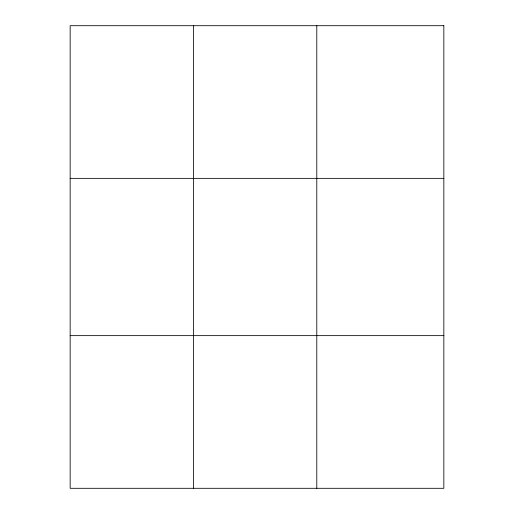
<?xml version="1.0" encoding="UTF-8"?>
<svg xmlns="http://www.w3.org/2000/svg" width="514" height="514" viewBox="0 0 514 514"><rect width="100%" height="100%" fill="white"/><g stroke="black" fill="none" stroke-linecap="round" stroke-linejoin="round"><path stroke-width="0.77" d="M193.476 488.3L193.476 25.7M316.791 488.3L316.791 25.7M70.161 178.358L443.839 178.358M70.161 335.642L443.839 335.642M443.839 25.7L443.839 488.3L70.161 488.3L70.161 25.7L443.839 25.7"/></g></svg>
